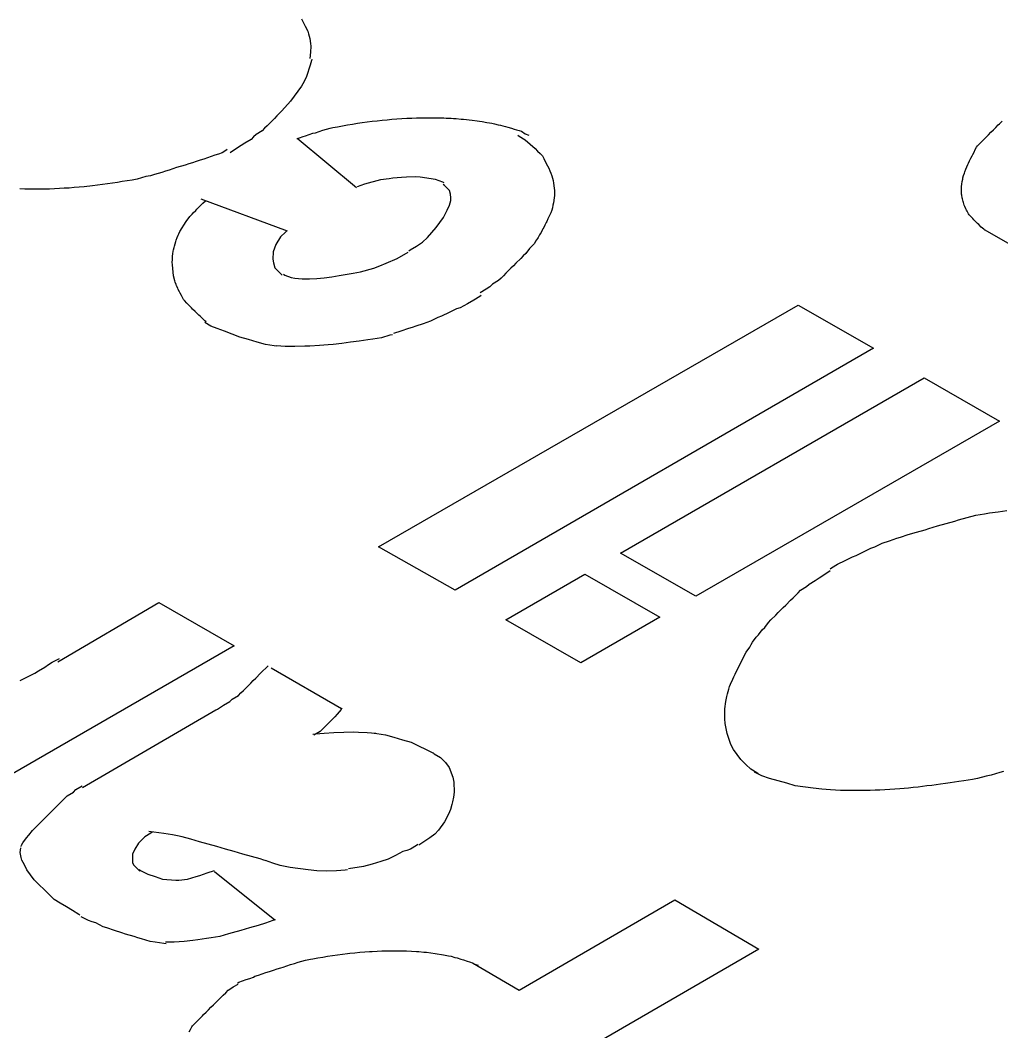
# Model space of a CAD drawing. Extents: x 0 to 258, y 0 to 184.
# Drawn here: x 78.8383 to 79.0488, y 106.2805 to 106.4973 of the extents above; entities that cross this region are included whole.
import ezdxf

# ---------------------------------------------------------------- set-up
doc = ezdxf.new("R2010")
doc.units = 0

msp = doc.modelspace()

# ---------------------------------------------------------------- linework, layer by layer
for p, q in [((78.898658, 106.497613), (78.898923, 106.497084)), ((78.898923, 106.497084), (78.899452, 106.496025)), ((78.899452, 106.496025), (78.899981, 106.494967)), ((78.899981, 106.494967), (78.900185, 106.494438)), ((78.900185, 106.494438), (78.900449, 106.493379)), ((78.900449, 106.493379), (78.900611, 106.492321)), ((78.900643, 106.491792), (78.900603, 106.490469)), ((78.900611, 106.492321), (78.900643, 106.491792)), ((78.900603, 106.490469), (78.90042, 106.489146)), ((78.900537, 106.487667), (78.899743, 106.485286)), ((78.900801, 106.488725), (78.900537, 106.487667)), ((78.900865, 106.48899), (78.900801, 106.488725)), ((78.899743, 106.485286), (78.899214, 106.484227)), ((78.898685, 106.483169), (78.897891, 106.482111)), ((78.899214, 106.484227), (78.898685, 106.483169)), ((78.897097, 106.481052), (78.896303, 106.479994)), ((78.897891, 106.482111), (78.897097, 106.481052)), ((78.896303, 106.479994), (78.894451, 106.477878)), ((78.893393, 106.476819), (78.892864, 106.47629)), ((78.894451, 106.477878), (78.893393, 106.476819)), ((78.920156, 106.476245), (78.921214, 106.476303)), ((78.921214, 106.476303), (78.922272, 106.476351)), ((78.922272, 106.476351), (78.923331, 106.476388)), ((78.923331, 106.476388), (78.924389, 106.476412)), ((78.924389, 106.476412), (78.925447, 106.476425)), ((78.925447, 106.476425), (78.926506, 106.476425)), ((78.926506, 106.476425), (78.927564, 106.476412)), ((78.927564, 106.476412), (78.928093, 106.476401)), ((78.928093, 106.476401), (78.929151, 106.476369)), ((78.929151, 106.476369), (78.929681, 106.476348)), ((78.929681, 106.476348), (78.930739, 106.476298)), ((78.930739, 106.476298), (78.931268, 106.476266)), ((78.890747, 106.474173), (78.890218, 106.473644)), ((78.891276, 106.474703), (78.890747, 106.474173)), ((78.892335, 106.475761), (78.891276, 106.474703)), ((78.892864, 106.47629), (78.892335, 106.475761)), ((78.904016, 106.473964), (78.90481, 106.474189)), ((78.90481, 106.474189), (78.905339, 106.474298)), ((78.905339, 106.474298), (78.906397, 106.474507)), ((78.906397, 106.474507), (78.907456, 106.474703)), ((78.907456, 106.474703), (78.908514, 106.47489)), ((78.908514, 106.47489), (78.909572, 106.475065)), ((78.909572, 106.475065), (78.910631, 106.475232)), ((78.910631, 106.475232), (78.911689, 106.475388)), ((78.911689, 106.475388), (78.912747, 106.475531)), ((78.912747, 106.475531), (78.913806, 106.475666)), ((78.913806, 106.475666), (78.914864, 106.475787)), ((78.914864, 106.475787), (78.915922, 106.475901)), ((78.915922, 106.475901), (78.916981, 106.476004)), ((78.916981, 106.476004), (78.918039, 106.476094)), ((78.918039, 106.476094), (78.919097, 106.476176)), ((78.919097, 106.476176), (78.920156, 106.476245)), ((78.931268, 106.476266), (78.931797, 106.476232)), ((78.931797, 106.476232), (78.932856, 106.47615)), ((78.932856, 106.47615), (78.933385, 106.476105)), ((78.933385, 106.476105), (78.935237, 106.475883)), ((78.935237, 106.475883), (78.936295, 106.475748)), ((78.936295, 106.475748), (78.936824, 106.475674)), ((78.936824, 106.475674), (78.937353, 106.475597)), ((78.937353, 106.475597), (78.938412, 106.475427)), ((78.938412, 106.475427), (78.938941, 106.475335)), ((78.938941, 106.475335), (78.93947, 106.47524)), ((78.93947, 106.47524), (78.939999, 106.475136)), ((78.939999, 106.475136), (78.940793, 106.474919)), ((78.940793, 106.474919), (78.941322, 106.474803)), ((78.941322, 106.474803), (78.941851, 106.474681)), ((78.941851, 106.474681), (78.942381, 106.474554)), ((78.942381, 106.474554), (78.94291, 106.474422)), ((78.94291, 106.474422), (78.943703, 106.474157)), ((78.943703, 106.474157), (78.944233, 106.474009)), ((79.046989, 106.473827), (79.047518, 106.474356)), ((79.047518, 106.474356), (79.048047, 106.474885)), ((79.048047, 106.474885), (79.048312, 106.475128)), ((79.048312, 106.475128), (79.048841, 106.475658)), ((78.888366, 106.472321), (78.887837, 106.471792)), ((78.888895, 106.47285), (78.888366, 106.472321)), ((78.890218, 106.473644), (78.888895, 106.47285)), ((78.897666, 106.471975), (78.898195, 106.472139)), ((78.910419, 106.461418), (78.897719, 106.472001)), ((78.898195, 106.472139), (78.898989, 106.472403)), ((78.898989, 106.472403), (78.899518, 106.472557)), ((78.899518, 106.472557), (78.900312, 106.472821)), ((78.900312, 106.472821), (78.901106, 106.473086)), ((78.901106, 106.473086), (78.901635, 106.473221)), ((78.901635, 106.473221), (78.902428, 106.47348)), ((78.902428, 106.47348), (78.903222, 106.473729)), ((78.903222, 106.473729), (78.904016, 106.473964)), ((78.944233, 106.474009), (78.944762, 106.473853)), ((78.944762, 106.473853), (78.945291, 106.473692)), ((78.945032, 106.472673), (78.945296, 106.472467)), ((78.945291, 106.473692), (78.94582, 106.473522)), ((78.945296, 106.472467), (78.946619, 106.471673)), ((78.94582, 106.473522), (78.946085, 106.473348)), ((78.946085, 106.473348), (78.946349, 106.473168)), ((78.946349, 106.473168), (78.946614, 106.47298)), ((78.946614, 106.47298), (78.947408, 106.472715)), ((79.044637, 106.471453), (79.045166, 106.471983)), ((79.045166, 106.471983), (79.045695, 106.472512)), ((79.045695, 106.472512), (79.04593, 106.472768)), ((79.04593, 106.472768), (79.04646, 106.473298)), ((79.04646, 106.473298), (79.046989, 106.473827)), ((78.884926, 106.46994), (78.883339, 106.468882)), ((78.88572, 106.470469), (78.884926, 106.46994)), ((78.886514, 106.470998), (78.88572, 106.470469)), ((78.887837, 106.471792), (78.886514, 106.470998)), ((78.946619, 106.471673), (78.948736, 106.469821)), ((78.948736, 106.469821), (78.949265, 106.469292)), ((79.04312, 106.469601), (79.043385, 106.470131)), ((79.043385, 106.470131), (79.043578, 106.470395)), ((79.043578, 106.470395), (79.044107, 106.470924)), ((79.044107, 106.470924), (79.044637, 106.471453)), ((78.878481, 106.467839), (78.877687, 106.467575)), ((78.879275, 106.468104), (78.878481, 106.467839)), ((78.880069, 106.468368), (78.879275, 106.468104)), ((78.880862, 106.468633), (78.880069, 106.468368)), ((78.881656, 106.468898), (78.880862, 106.468633)), ((78.88245, 106.469427), (78.881656, 106.468898)), ((78.882714, 106.46963), (78.88245, 106.469427)), ((78.949265, 106.469292), (78.949794, 106.468763)), ((78.949794, 106.468763), (78.950323, 106.468233)), ((78.950323, 106.468233), (78.950588, 106.467704)), ((78.950588, 106.467704), (78.950852, 106.467175)), ((79.041901, 106.46722), (79.042165, 106.467749)), ((79.042165, 106.467749), (79.04243, 106.468278)), ((79.04243, 106.468278), (79.042591, 106.468543)), ((79.042591, 106.468543), (79.042856, 106.469072)), ((79.042856, 106.469072), (79.04312, 106.469601)), ((78.871073, 106.465458), (78.870279, 106.465196)), ((78.871867, 106.465723), (78.871073, 106.465458)), ((78.873719, 106.466252), (78.871867, 106.465723)), ((78.874512, 106.466516), (78.873719, 106.466252)), ((78.875306, 106.466781), (78.874512, 106.466516)), ((78.8761, 106.467045), (78.875306, 106.466781)), ((78.876894, 106.46731), (78.8761, 106.467045)), ((78.877687, 106.467575), (78.876894, 106.46731)), ((78.950852, 106.467175), (78.951382, 106.466117)), ((78.951382, 106.466117), (78.951646, 106.465588)), ((78.951646, 106.465588), (78.95189, 106.465058)), ((79.041057, 106.465368), (79.041274, 106.465897)), ((79.041274, 106.465897), (79.041509, 106.466426)), ((79.041509, 106.466426), (79.041636, 106.466691)), ((79.041636, 106.466691), (79.041901, 106.46722)), ((78.865252, 106.463794), (78.8634, 106.463265)), ((78.86631, 106.464005), (78.865252, 106.463794)), ((78.867104, 106.464228), (78.86631, 106.464005)), ((78.867898, 106.464458), (78.867104, 106.464228)), ((78.868692, 106.464696), (78.867898, 106.464458)), ((78.869485, 106.464942), (78.868692, 106.464696)), ((78.870279, 106.465196), (78.869485, 106.464942)), ((78.917467, 106.46336), (78.915615, 106.463095)), ((78.918261, 106.463474), (78.917467, 106.46336)), ((78.920113, 106.463646), (78.918261, 106.463474)), ((78.921172, 106.463696), (78.920113, 106.463646)), ((78.923024, 106.463722), (78.921172, 106.463696)), ((78.924082, 106.463696), (78.923024, 106.463722)), ((78.927363, 106.463167), (78.924082, 106.463696)), ((78.95189, 106.465058), (78.952107, 106.464529)), ((78.952107, 106.464529), (78.952294, 106.464)), ((78.952294, 106.464), (78.952456, 106.463471)), ((78.952456, 106.463471), (78.952591, 106.462942)), ((79.040414, 106.463251), (79.040475, 106.463516)), ((79.040475, 106.463516), (79.040612, 106.464045)), ((79.040612, 106.464045), (79.040774, 106.464574)), ((79.040774, 106.464574), (79.040864, 106.464839)), ((79.040864, 106.464839), (79.041057, 106.465368)), ((78.839323, 106.461119), (78.838264, 106.461151)), ((78.840381, 106.461098), (78.839323, 106.461119)), ((78.844614, 106.461143), (78.843556, 106.461114)), ((78.845673, 106.461182), (78.844614, 106.461143)), ((78.846731, 106.461233), (78.845673, 106.461182)), ((78.847789, 106.461293), (78.846731, 106.461233)), ((78.848848, 106.461362), (78.847789, 106.461293)), ((78.849906, 106.461442), (78.848848, 106.461362)), ((78.850964, 106.461532), (78.849906, 106.461442)), ((78.852023, 106.461629), (78.850964, 106.461532)), ((78.853875, 106.461852), (78.852023, 106.461629)), ((78.854933, 106.461976), (78.853875, 106.461852)), ((78.855992, 106.462108), (78.854933, 106.461976)), ((78.85705, 106.462249), (78.855992, 106.462108)), ((78.858108, 106.462399), (78.85705, 106.462249)), ((78.859167, 106.462555), (78.858108, 106.462399)), ((78.860225, 106.462722), (78.859167, 106.462555)), ((78.861283, 106.462894), (78.860225, 106.462722)), ((78.862342, 106.463077), (78.861283, 106.462894)), ((78.8634, 106.463265), (78.862342, 106.463077)), ((78.912176, 106.462151), (78.910588, 106.461622)), ((78.912969, 106.462389), (78.912176, 106.462151)), ((78.914822, 106.462918), (78.912969, 106.462389)), ((78.915615, 106.463095), (78.914822, 106.462918)), ((78.92895, 106.462638), (78.927363, 106.463167)), ((78.929215, 106.462444), (78.92895, 106.462638)), ((78.929294, 106.461889), (78.92903, 106.462124)), ((78.930353, 106.46083), (78.929294, 106.461889)), ((78.952591, 106.462942), (78.952697, 106.462413)), ((78.952697, 106.462413), (78.952837, 106.461354)), ((78.952837, 106.461354), (78.952869, 106.460825)), ((79.040155, 106.461135), (79.040181, 106.461664)), ((79.040157, 106.460606), (79.040155, 106.461135)), ((79.040181, 106.461664), (79.040231, 106.462193)), ((79.040231, 106.462193), (79.040311, 106.462722)), ((79.040311, 106.462722), (79.040414, 106.463251)), ((78.841439, 106.461092), (78.840381, 106.461098)), ((78.842498, 106.461098), (78.841439, 106.461092)), ((78.843556, 106.461114), (78.842498, 106.461098)), ((78.877081, 106.459037), (78.895602, 106.452157)), ((78.93057, 106.460037), (78.930353, 106.46083)), ((78.930662, 106.459243), (78.93057, 106.460037)), ((78.930636, 106.458714), (78.930662, 106.459243)), ((78.952821, 106.459238), (78.952673, 106.458179)), ((78.952861, 106.459767), (78.952821, 106.459238)), ((78.952877, 106.460296), (78.952861, 106.459767)), ((78.952869, 106.460825), (78.952877, 106.460296)), ((79.040189, 106.460076), (79.040157, 106.460606)), ((79.040218, 106.459812), (79.040189, 106.460076)), ((79.040297, 106.459283), (79.040218, 106.459812)), ((79.040348, 106.459018), (79.040297, 106.459283)), ((79.040477, 106.458489), (79.040348, 106.459018)), ((78.87597, 106.456542), (78.8762, 106.456798)), ((78.8762, 106.456798), (78.87673, 106.457327)), ((78.87673, 106.457327), (78.876981, 106.457579)), ((78.876981, 106.457579), (78.87751, 106.458108)), ((78.87751, 106.458108), (78.878039, 106.458637)), ((78.929887, 106.456597), (78.930416, 106.457655)), ((78.930416, 106.457655), (78.930636, 106.458714)), ((78.952435, 106.457121), (78.952287, 106.456592)), ((78.952564, 106.45765), (78.952435, 106.457121)), ((78.952673, 106.458179), (78.952564, 106.45765)), ((79.040557, 106.458224), (79.040477, 106.458489)), ((79.040739, 106.457695), (79.040557, 106.458224)), ((79.040845, 106.457431), (79.040739, 106.457695)), ((79.041089, 106.456901), (79.040845, 106.457431)), ((79.041226, 106.456637), (79.041089, 106.456901)), ((78.873906, 106.454163), (78.8747, 106.455221)), ((78.8747, 106.455221), (78.875229, 106.45575)), ((78.875229, 106.45575), (78.875441, 106.456012)), ((78.875441, 106.456012), (78.87597, 106.456542)), ((78.928307, 106.453951), (78.929101, 106.45501)), ((78.929101, 106.45501), (78.92963, 106.456068)), ((78.92963, 106.456068), (78.929887, 106.456597)), ((78.951474, 106.45474), (78.951236, 106.454211)), ((78.951585, 106.455004), (78.951474, 106.45474)), ((78.952115, 106.456063), (78.951585, 106.455004)), ((78.952287, 106.456592), (78.952115, 106.456063)), ((79.041374, 106.456372), (79.041226, 106.456637)), ((79.041639, 106.455843), (79.041374, 106.456372)), ((79.041821, 106.455578), (79.041639, 106.455843)), ((79.042351, 106.455049), (79.041821, 106.455578)), ((79.042568, 106.45479), (79.042351, 106.455049)), ((79.042798, 106.454533), (79.042568, 106.45479)), ((78.872584, 106.452046), (78.873906, 106.454163)), ((78.925662, 106.450776), (78.927514, 106.452893)), ((78.927514, 106.452893), (78.928307, 106.453951)), ((78.950426, 106.452623), (78.950273, 106.452358)), ((78.950577, 106.452888), (78.950426, 106.452623)), ((78.950842, 106.453417), (78.950577, 106.452888)), ((78.950977, 106.453681), (78.950842, 106.453417)), ((78.951109, 106.453946), (78.950977, 106.453681)), ((78.951236, 106.454211), (78.951109, 106.453946)), ((79.043327, 106.454004), (79.042798, 106.454533)), ((79.043591, 106.453761), (79.043327, 106.454004)), ((79.043856, 106.453523), (79.043591, 106.453761)), ((79.044385, 106.452993), (79.043856, 106.453523)), ((79.04465, 106.452771), (79.044385, 106.452993)), ((79.044914, 106.452557), (79.04465, 106.452771)), ((79.045179, 106.452351), (79.044914, 106.452557)), ((78.871795, 106.450194), (78.871994, 106.450723)), ((78.871994, 106.450723), (78.872213, 106.451253)), ((78.872213, 106.451253), (78.872332, 106.451517)), ((78.872332, 106.451517), (78.872584, 106.452046)), ((78.894181, 106.450869), (78.893123, 106.449281)), ((78.89524, 106.451927), (78.894181, 106.450869)), ((78.895504, 106.452165), (78.89524, 106.451927)), ((78.924603, 106.449718), (78.925662, 106.450776)), ((78.949223, 106.450506), (78.949035, 106.450242)), ((78.949405, 106.450771), (78.949223, 106.450506)), ((78.94967, 106.4513), (78.949405, 106.450771)), ((78.949842, 106.451565), (78.94967, 106.4513)), ((78.950008, 106.451829), (78.949842, 106.451565)), ((78.950273, 106.452358), (78.950008, 106.451829)), ((79.075254, 106.434959), (79.045092, 106.452422)), ((78.871208, 106.448078), (78.871321, 106.448607)), ((78.871321, 106.448607), (78.871388, 106.448871)), ((78.871388, 106.448871), (78.871536, 106.4494)), ((78.871536, 106.4494), (78.871702, 106.44993)), ((78.871702, 106.44993), (78.871795, 106.450194)), ((78.893123, 106.449281), (78.892594, 106.447694)), ((78.921693, 106.447924), (78.921957, 106.44813)), ((78.921957, 106.44813), (78.92328, 106.448924)), ((78.92328, 106.448924), (78.924603, 106.449718)), ((78.947521, 106.44839), (78.946728, 106.447331)), ((78.948051, 106.448919), (78.947521, 106.44839)), ((78.94858, 106.449448), (78.948051, 106.448919)), ((78.948844, 106.449977), (78.94858, 106.449448)), ((78.949035, 106.450242), (78.948844, 106.449977)), ((78.870948, 106.445432), (78.870956, 106.445961)), ((78.870956, 106.445961), (78.870988, 106.44649)), ((78.870988, 106.44649), (78.871012, 106.446755)), ((78.871012, 106.446755), (78.871073, 106.447284)), ((78.871073, 106.447284), (78.871157, 106.447813)), ((78.871157, 106.447813), (78.871208, 106.448078)), ((78.892594, 106.447694), (78.892512, 106.446106)), ((78.892512, 106.446106), (78.89265, 106.445313)), ((78.916774, 106.445228), (78.919155, 106.446286)), ((78.919155, 106.446286), (78.921537, 106.447609)), ((78.945669, 106.446273), (78.944611, 106.445215)), ((78.946198, 106.446802), (78.945669, 106.446273)), ((78.946728, 106.447331), (78.946198, 106.446802)), ((78.870962, 106.444903), (78.870948, 106.445432)), ((78.871226, 106.442521), (78.870962, 106.444903)), ((78.89265, 106.445313), (78.892914, 106.444254)), ((78.892914, 106.444254), (78.894237, 106.442931)), ((78.911297, 106.443376), (78.914128, 106.44417)), ((78.914128, 106.44417), (78.915451, 106.444699)), ((78.915451, 106.444699), (78.916774, 106.445228)), ((78.943553, 106.444156), (78.942494, 106.443098)), ((78.944082, 106.444686), (78.943553, 106.444156)), ((78.944611, 106.445215), (78.944082, 106.444686)), ((78.871491, 106.441463), (78.871226, 106.442521)), ((78.894237, 106.442931), (78.894502, 106.442704)), ((78.894814, 106.442886), (78.895078, 106.442693)), ((78.895078, 106.442693), (78.896401, 106.442164)), ((78.896401, 106.442164), (78.897195, 106.442029)), ((78.897195, 106.442029), (78.898783, 106.441886)), ((78.898783, 106.441886), (78.90037, 106.441873)), ((78.90037, 106.441873), (78.901958, 106.441955)), ((78.901958, 106.441955), (78.903545, 106.442106)), ((78.903545, 106.442106), (78.905133, 106.44232)), ((78.905133, 106.44232), (78.90672, 106.442582)), ((78.90672, 106.442582), (78.90971, 106.443111)), ((78.90971, 106.443111), (78.911297, 106.443376)), ((78.941436, 106.44204), (78.940907, 106.441511)), ((78.941965, 106.442569), (78.941436, 106.44204)), ((78.942494, 106.443098), (78.941965, 106.442569)), ((78.871578, 106.441198), (78.871491, 106.441463)), ((78.871771, 106.440669), (78.871578, 106.441198)), ((78.871877, 106.440405), (78.871771, 106.440669)), ((78.87211, 106.439875), (78.871877, 106.440405)), ((78.872237, 106.439611), (78.87211, 106.439875)), ((78.872502, 106.439082), (78.872237, 106.439611)), ((78.938261, 106.439658), (78.936938, 106.438865)), ((78.939055, 106.440188), (78.938261, 106.439658)), ((78.939584, 106.440717), (78.939055, 106.440188)), ((78.940907, 106.441511), (78.939584, 106.440717)), ((78.87265, 106.438817), (78.872502, 106.439082)), ((78.872914, 106.438288), (78.87265, 106.438817)), ((78.873084, 106.438023), (78.872914, 106.438288)), ((78.873348, 106.437494), (78.873084, 106.438023)), ((78.873541, 106.43723), (78.873348, 106.437494)), ((78.935578, 106.437298), (78.934255, 106.436505)), ((78.936901, 106.438092), (78.935578, 106.437298)), ((78.937166, 106.438296), (78.936901, 106.438092)), ((78.87407, 106.4367), (78.873541, 106.43723)), ((78.874287, 106.436439), (78.87407, 106.4367)), ((78.874817, 106.435909), (78.874287, 106.436439)), ((78.87506, 106.435655), (78.874817, 106.435909)), ((78.875309, 106.435407), (78.87506, 106.435655)), ((78.875838, 106.434877), (78.875309, 106.435407)), ((78.915181, 106.384424), (79.00514, 106.436282)), ((78.931874, 106.435446), (78.930286, 106.434653)), ((78.932668, 106.435711), (78.931874, 106.435446)), ((78.934255, 106.436505), (78.932668, 106.435711)), ((79.00514, 106.436282), (79.021279, 106.427022)), ((78.876102, 106.434637), (78.875838, 106.434877)), ((78.876632, 106.434108), (78.876102, 106.434637)), ((78.876896, 106.43388), (78.876632, 106.434108)), ((78.877161, 106.433655), (78.876896, 106.43388)), ((78.87769, 106.433126), (78.877161, 106.433655)), ((78.877955, 106.432914), (78.87769, 106.433126)), ((78.927905, 106.433594), (78.926318, 106.4328)), ((78.928699, 106.433859), (78.927905, 106.433594)), ((78.930286, 106.434653), (78.928699, 106.433859)), ((78.879217, 106.431763), (78.877894, 106.432557)), ((78.878219, 106.432708), (78.877955, 106.432914)), ((78.88054, 106.431234), (78.879217, 106.431763)), ((78.881333, 106.43097), (78.88054, 106.431234)), ((78.882127, 106.430705), (78.881333, 106.43097)), ((78.921555, 106.431213), (78.919968, 106.430684)), ((78.922349, 106.431478), (78.921555, 106.431213)), ((78.923143, 106.431742), (78.922349, 106.431478)), ((78.92473, 106.432271), (78.923143, 106.431742)), ((78.925524, 106.432536), (78.92473, 106.432271)), ((78.926318, 106.4328), (78.925524, 106.432536)), ((78.885408, 106.429382), (78.882127, 106.430705)), ((78.88726, 106.428853), (78.885408, 106.429382)), ((78.889112, 106.428324), (78.88726, 106.428853)), ((78.912858, 106.428821), (78.911006, 106.428557)), ((78.913917, 106.428993), (78.912858, 106.428821)), ((78.915769, 106.429258), (78.913917, 106.428993)), ((78.917621, 106.429787), (78.915769, 106.429258)), ((78.91815, 106.429911), (78.917621, 106.429787)), ((78.919968, 106.430684), (78.91838, 106.430155)), ((78.890964, 106.427795), (78.889112, 106.428324)), ((78.892816, 106.42753), (78.890964, 106.427795)), ((78.893345, 106.427467), (78.892816, 106.42753)), ((78.895131, 106.427406), (78.893279, 106.427551)), ((78.89619, 106.427382), (78.895131, 106.427406)), ((78.897248, 106.427382), (78.89619, 106.427382)), ((78.899365, 106.427429), (78.897248, 106.427382)), ((78.900423, 106.427474), (78.899365, 106.427429)), ((78.90254, 106.427594), (78.900423, 106.427474)), ((78.904392, 106.427752), (78.90254, 106.427594)), ((78.90545, 106.427845), (78.904392, 106.427752)), ((78.907302, 106.428051), (78.90545, 106.427845)), ((78.909154, 106.428292), (78.907302, 106.428051)), ((78.911006, 106.428557), (78.909154, 106.428292)), ((79.021279, 106.427022), (78.931586, 106.375164)), ((78.96704, 106.383101), (79.032127, 106.420672)), ((79.032127, 106.420672), (79.048267, 106.411412)), ((79.048267, 106.411412), (78.983179, 106.373841)), ((79.046147, 106.391703), (79.047999, 106.391967)), ((79.047999, 106.391967), (79.049851, 106.392232)), ((79.036887, 106.389446), (79.038739, 106.389975)), ((79.038739, 106.389975), (79.039533, 106.3902)), ((79.039533, 106.3902), (79.041385, 106.390729)), ((79.041385, 106.390729), (79.043237, 106.391258)), ((79.043237, 106.391258), (79.045089, 106.391523)), ((79.045089, 106.391523), (79.046147, 106.391703)), ((79.028685, 106.387065), (79.030537, 106.387594)), ((79.030537, 106.387594), (79.032389, 106.388123)), ((79.032389, 106.388123), (79.033183, 106.388388)), ((79.033183, 106.388388), (79.035035, 106.388917)), ((79.035035, 106.388917), (79.036887, 106.389446)), ((79.023129, 106.385213), (79.024716, 106.385742)), ((79.024716, 106.385742), (79.026304, 106.386271)), ((79.026304, 106.386271), (79.027097, 106.386536)), ((79.027097, 106.386536), (79.028685, 106.387065)), ((78.931586, 106.375164), (78.915181, 106.384424)), ((78.983179, 106.373841), (78.96704, 106.383101)), ((79.017572, 106.382567), (79.01916, 106.383361)), ((79.01916, 106.383361), (79.020747, 106.384154)), ((79.020747, 106.384154), (79.021541, 106.384419)), ((79.021541, 106.384419), (79.023129, 106.385213)), ((79.013604, 106.380715), (79.015191, 106.381508)), ((79.015191, 106.381508), (79.016779, 106.382302)), ((79.016779, 106.382302), (79.017572, 106.382567)), ((79.010397, 106.378299), (79.011984, 106.379357)), ((79.012016, 106.379717), (79.012281, 106.379921)), ((79.012281, 106.379921), (79.013604, 106.380715)), ((78.942433, 106.368814), (78.959367, 106.378603)), ((78.959367, 106.378603), (78.975506, 106.369343)), ((79.007486, 106.376447), (79.008809, 106.377241)), ((79.008809, 106.377241), (79.009603, 106.37777)), ((79.009603, 106.37777), (79.010397, 106.378299)), ((79.004047, 106.373537), (79.005105, 106.374595)), ((79.005105, 106.374595), (79.005634, 106.375124)), ((79.005634, 106.375124), (79.006957, 106.375918)), ((79.006957, 106.375918), (79.007486, 106.376447)), ((78.84639, 106.359818), (78.868086, 106.372518)), ((78.868086, 106.372518), (78.884225, 106.363257)), ((79.002459, 106.371949), (79.003518, 106.373007)), ((79.003518, 106.373007), (79.004047, 106.373537)), ((79.000343, 106.369832), (79.000872, 106.370362)), ((79.000872, 106.370362), (79.00193, 106.37142)), ((79.00193, 106.37142), (79.002459, 106.371949)), ((78.958573, 106.359553), (78.942433, 106.368814)), ((78.975506, 106.369343), (78.958573, 106.359553)), ((78.997961, 106.367187), (78.998755, 106.368245)), ((78.998755, 106.368245), (78.999284, 106.368774)), ((78.999284, 106.368774), (79.000343, 106.369832)), ((78.996639, 106.365599), (78.997432, 106.366657)), ((78.997432, 106.366657), (78.997961, 106.367187)), ((78.995051, 106.363482), (78.995316, 106.364012)), ((78.995316, 106.364012), (78.996109, 106.36507)), ((78.996109, 106.36507), (78.996639, 106.365599)), ((78.884225, 106.363257), (78.819138, 106.325687)), ((78.993728, 106.361366), (78.993993, 106.361895)), ((78.993993, 106.361895), (78.994786, 106.362953)), ((78.994786, 106.362953), (78.995051, 106.363482)), ((78.84362, 106.358678), (78.844413, 106.359207)), ((78.844413, 106.359207), (78.845207, 106.359736)), ((78.845207, 106.359736), (78.846795, 106.36053)), ((78.992405, 106.35872), (78.992934, 106.359778)), ((78.992934, 106.359778), (78.993199, 106.360307)), ((78.993199, 106.360307), (78.993728, 106.361366)), ((78.839915, 106.356561), (78.841503, 106.357355)), ((78.841503, 106.357355), (78.842297, 106.357884)), ((78.842297, 106.357884), (78.84362, 106.358678)), ((78.888829, 106.356291), (78.889887, 106.357349)), ((78.889887, 106.357349), (78.891475, 106.358937)), ((78.892163, 106.358495), (78.907244, 106.349764)), ((78.991376, 106.356603), (78.991611, 106.357132)), ((78.991611, 106.357132), (78.992141, 106.358191)), ((78.992141, 106.358191), (78.992405, 106.35872)), ((78.838328, 106.355767), (78.839915, 106.356561)), ((78.886712, 106.354174), (78.887771, 106.355233)), ((78.887771, 106.355233), (78.8883, 106.355762)), ((78.8883, 106.355762), (78.888829, 106.356291)), ((78.990439, 106.354487), (78.990625, 106.355016)), ((78.990625, 106.355016), (78.991154, 106.356074)), ((78.991154, 106.356074), (78.991376, 106.356603)), ((78.885125, 106.352587), (78.885654, 106.353116)), ((78.885654, 106.353116), (78.886183, 106.353645)), ((78.886183, 106.353645), (78.886712, 106.354174)), ((78.989871, 106.35237), (78.990003, 106.352899)), ((78.990003, 106.352899), (78.990267, 106.353957)), ((78.990267, 106.353957), (78.990439, 106.354487)), ((78.88195, 106.35047), (78.883273, 106.351264)), ((78.883273, 106.351264), (78.883802, 106.351793)), ((78.883802, 106.351793), (78.885125, 106.352587)), ((78.989497, 106.350253), (78.989569, 106.350782)), ((78.989569, 106.350782), (78.989654, 106.351312)), ((78.989654, 106.351312), (78.989871, 106.35237)), ((78.851681, 106.33283), (78.880256, 106.349499)), ((78.880362, 106.34947), (78.880627, 106.349676)), ((78.880627, 106.349676), (78.88195, 106.35047)), ((78.906328, 106.348549), (78.905799, 106.34802)), ((78.907122, 106.349608), (78.906328, 106.348549)), ((78.907331, 106.34987), (78.907122, 106.349608)), ((78.989384, 106.348137), (78.989386, 106.348666)), ((78.989386, 106.348666), (78.989445, 106.349724)), ((78.989445, 106.349724), (78.989497, 106.350253)), ((78.904212, 106.346433), (78.903153, 106.345374)), ((78.904741, 106.346962), (78.904212, 106.346433)), ((78.905799, 106.34802), (78.904741, 106.346962)), ((78.9894, 106.347607), (78.989384, 106.348137)), ((78.989492, 106.346549), (78.9894, 106.347607)), ((78.989664, 106.345491), (78.989492, 106.346549)), ((78.901106, 106.344282), (78.901635, 106.344332)), ((78.902624, 106.344845), (78.901301, 106.344051)), ((78.901635, 106.344332), (78.903487, 106.344517)), ((78.903153, 106.345374), (78.902624, 106.344845)), ((78.903487, 106.344517), (78.905603, 106.344655)), ((78.905603, 106.344655), (78.90772, 106.344739)), ((78.90772, 106.344739), (78.909837, 106.344761)), ((78.909837, 106.344761), (78.910895, 106.344745)), ((78.910895, 106.344745), (78.912747, 106.344657)), ((78.912747, 106.344657), (78.914599, 106.34448)), ((78.914245, 106.34448), (78.914774, 106.344414)), ((78.914774, 106.344414), (78.916626, 106.344149)), ((78.916626, 106.344149), (78.918478, 106.34362)), ((78.989929, 106.344432), (78.989664, 106.345491)), ((78.990722, 106.342051), (78.989929, 106.344432)), ((78.918478, 106.34362), (78.92033, 106.343091)), ((78.92033, 106.343091), (78.922182, 106.342562)), ((78.922182, 106.342562), (78.92377, 106.341768)), ((78.991252, 106.340993), (78.990722, 106.342051)), ((78.92377, 106.341768), (78.925357, 106.340974)), ((78.925357, 106.340974), (78.926945, 106.340181)), ((78.926863, 106.340289), (78.927127, 106.34008)), ((78.927127, 106.34008), (78.92845, 106.339286)), ((78.992045, 106.339935), (78.991252, 106.340993)), ((78.992839, 106.338876), (78.992045, 106.339935)), ((78.92845, 106.339286), (78.929509, 106.338228)), ((78.929509, 106.338228), (78.930302, 106.33717)), ((78.993897, 106.337818), (78.992839, 106.338876)), ((78.994956, 106.33676), (78.993897, 106.337818)), ((78.930302, 106.33717), (78.931096, 106.335053)), ((78.996279, 106.335966), (78.994956, 106.33676)), ((78.997379, 106.335339), (78.995792, 106.336132)), ((78.996543, 106.335759), (78.996279, 106.335966)), ((79.046486, 106.335516), (79.045428, 106.335307)), ((79.048338, 106.336045), (79.046486, 106.335516)), ((79.049132, 106.336275), (79.048338, 106.336045)), ((78.850269, 106.332402), (78.851592, 106.333196)), ((78.931096, 106.335053), (78.931294, 106.333995)), ((78.931294, 106.333995), (78.931353, 106.331878)), ((78.998967, 106.33481), (78.997379, 106.335339)), ((79.000819, 106.33428), (78.998967, 106.33481)), ((79.002671, 106.333751), (79.000819, 106.33428)), ((79.004523, 106.333222), (79.002671, 106.333751)), ((79.008386, 106.332693), (79.004523, 106.333222)), ((79.033786, 106.333309), (79.032728, 106.33318)), ((79.035638, 106.333574), (79.033786, 106.333309)), ((79.036696, 106.333722), (79.035638, 106.333574)), ((79.037755, 106.333878), (79.036696, 106.333722)), ((79.039607, 106.334143), (79.037755, 106.333878)), ((79.040665, 106.334317), (79.039607, 106.334143)), ((79.042517, 106.334582), (79.040665, 106.334317)), ((79.043576, 106.334778), (79.042517, 106.334582)), ((79.045428, 106.335307), (79.043576, 106.334778)), ((78.847887, 106.33055), (78.848417, 106.331079)), ((78.848417, 106.331079), (78.849739, 106.331873)), ((78.849739, 106.331873), (78.850269, 106.332402)), ((78.931353, 106.331878), (78.931228, 106.33082)), ((79.010238, 106.332486), (79.008386, 106.332693)), ((79.01209, 106.332338), (79.010238, 106.332486)), ((79.014207, 106.332243), (79.01209, 106.332338)), ((79.016324, 106.332193), (79.014207, 106.332243)), ((79.017382, 106.332185), (79.016324, 106.332193)), ((79.01844, 106.33219), (79.017382, 106.332185)), ((79.020557, 106.332227), (79.01844, 106.33219)), ((79.021615, 106.332259), (79.020557, 106.332227)), ((79.022674, 106.332301), (79.021615, 106.332259)), ((79.02479, 106.332412), (79.022674, 106.332301)), ((79.025849, 106.332481), (79.02479, 106.332412)), ((79.026907, 106.332558), (79.025849, 106.332481)), ((79.028759, 106.332735), (79.026907, 106.332558)), ((79.029817, 106.332836), (79.028759, 106.332735)), ((79.030876, 106.332942), (79.029817, 106.332836)), ((79.032728, 106.33318), (79.030876, 106.332942)), ((78.845771, 106.328433), (78.846829, 106.329491)), ((78.846829, 106.329491), (78.847887, 106.33055)), ((78.930869, 106.329232), (78.930604, 106.328174)), ((78.931011, 106.329761), (78.930869, 106.329232)), ((78.931228, 106.33082), (78.931011, 106.329761)), ((78.843654, 106.326316), (78.844712, 106.327375)), ((78.844712, 106.327375), (78.845771, 106.328433)), ((78.930398, 106.327645), (78.929868, 106.326586)), ((78.930604, 106.328174), (78.930398, 106.327645)), ((78.841537, 106.3242), (78.842596, 106.325258)), ((78.842596, 106.325258), (78.843654, 106.326316)), ((78.929339, 106.325528), (78.928016, 106.323676)), ((78.929868, 106.326586), (78.929339, 106.325528)), ((78.839685, 106.322083), (78.840214, 106.322612)), ((78.840214, 106.322612), (78.841008, 106.323671)), ((78.841008, 106.323671), (78.841537, 106.3242)), ((78.866355, 106.323067), (78.865032, 106.322274)), ((78.868062, 106.323152), (78.865945, 106.323417)), ((78.86662, 106.323276), (78.866355, 106.323067)), ((78.86912, 106.322975), (78.868062, 106.323152)), ((78.870972, 106.32271), (78.86912, 106.322975)), ((78.872031, 106.322506), (78.870972, 106.32271)), ((78.873089, 106.322297), (78.872031, 106.322506)), ((78.927223, 106.322882), (78.926164, 106.322088)), ((78.928016, 106.323676), (78.927223, 106.322882)), ((78.838532, 106.320231), (78.838627, 106.320496)), ((78.838627, 106.320496), (78.838892, 106.321025)), ((78.838892, 106.321025), (78.839685, 106.322083)), ((78.863709, 106.320951), (78.862916, 106.319628)), ((78.865032, 106.322274), (78.863709, 106.320951)), ((78.874941, 106.321768), (78.873089, 106.322297)), ((78.876793, 106.321239), (78.874941, 106.321768)), ((78.878645, 106.32071), (78.876793, 106.321239)), ((78.880497, 106.320181), (78.878645, 106.32071)), ((78.882349, 106.319652), (78.880497, 106.320181)), ((78.923315, 106.320427), (78.921992, 106.319633)), ((78.923579, 106.320631), (78.923315, 106.320427)), ((78.926164, 106.322088), (78.923783, 106.320501)), ((78.83836, 106.318898), (78.838468, 106.319956)), ((78.838534, 106.317839), (78.83836, 106.318898)), ((78.862916, 106.319628), (78.862386, 106.318569)), ((78.862386, 106.318569), (78.862424, 106.316717)), ((78.884201, 106.319122), (78.882349, 106.319652)), ((78.886053, 106.318593), (78.884201, 106.319122)), ((78.887906, 106.318064), (78.886053, 106.318593)), ((78.889758, 106.317535), (78.887906, 106.318064)), ((78.918817, 106.31831), (78.917229, 106.317516)), ((78.920404, 106.319104), (78.918817, 106.31831)), ((78.921198, 106.319368), (78.920404, 106.319104)), ((78.921992, 106.319633), (78.921198, 106.319368)), ((78.838714, 106.31731), (78.838534, 106.317839)), ((78.839243, 106.316252), (78.838714, 106.31731)), ((78.839773, 106.315193), (78.839243, 106.316252)), ((78.862424, 106.316717), (78.862688, 106.316188)), ((78.862688, 106.316188), (78.863746, 106.31513)), ((78.890551, 106.31727), (78.889758, 106.317535)), ((78.891081, 106.317138), (78.890551, 106.31727)), ((78.892507, 106.316656), (78.890919, 106.317186)), ((78.894094, 106.316127), (78.892507, 106.316656)), ((78.895152, 106.315908), (78.894094, 106.316127)), ((78.896211, 106.315707), (78.895152, 106.315908)), ((78.911938, 106.315929), (78.90871, 106.3154)), ((78.91379, 106.316458), (78.911938, 106.315929)), ((78.915642, 106.316987), (78.91379, 106.316458)), ((78.917229, 106.317516), (78.915642, 106.316987)), ((78.840566, 106.314135), (78.839773, 106.315193)), ((78.84136, 106.313077), (78.840566, 106.314135)), ((78.863746, 106.31513), (78.864011, 106.31495)), ((78.863855, 106.315291), (78.86412, 106.31509)), ((78.86412, 106.31509), (78.865707, 106.314296)), ((78.865707, 106.314296), (78.867295, 106.313767)), ((78.867295, 106.313767), (78.868882, 106.313238)), ((78.874187, 106.313235), (78.876039, 106.313765)), ((78.876039, 106.313765), (78.876833, 106.314011)), ((78.876833, 106.314011), (78.87842, 106.31454)), ((78.87842, 106.31454), (78.880008, 106.315069)), ((78.879992, 106.314839), (78.892956, 106.30452)), ((78.900074, 106.315177), (78.896211, 106.315707)), ((78.901926, 106.314998), (78.900074, 106.315177)), ((78.904042, 106.314929), (78.901926, 106.314998)), ((78.906159, 106.314982), (78.904042, 106.314929)), ((78.908011, 106.315172), (78.906159, 106.314982)), ((78.90854, 106.315241), (78.908011, 106.315172)), ((78.842418, 106.312018), (78.84136, 106.313077)), ((78.843477, 106.31096), (78.842418, 106.312018)), ((78.868882, 106.313238), (78.871713, 106.312973)), ((78.871806, 106.312997), (78.872335, 106.313008)), ((78.872335, 106.313008), (78.874187, 106.313235)), ((78.844535, 106.309902), (78.843477, 106.31096)), ((78.845593, 106.308843), (78.844535, 106.309902)), ((78.846916, 106.30805), (78.845593, 106.308843)), ((78.848239, 106.307256), (78.846916, 106.30805)), ((78.849562, 106.306462), (78.848239, 106.307256)), ((78.945344, 106.289439), (78.978681, 106.308753)), ((78.978681, 106.308753), (78.996673, 106.29817)), ((78.850885, 106.305668), (78.849562, 106.306462)), ((78.85115, 106.305462), (78.850885, 106.305668)), ((78.852978, 106.304348), (78.85139, 106.305142)), ((78.853772, 106.304084), (78.852978, 106.304348)), ((78.854565, 106.303819), (78.853772, 106.304084)), ((78.856153, 106.303025), (78.854565, 106.303819)), ((78.856947, 106.302761), (78.856153, 106.303025)), ((78.889363, 106.303282), (78.887511, 106.302753)), ((78.890951, 106.303811), (78.889363, 106.303282)), ((78.892538, 106.30434), (78.890951, 106.303811)), ((78.893068, 106.304515), (78.892538, 106.30434)), ((78.858534, 106.302231), (78.856947, 106.302761)), ((78.860122, 106.301702), (78.858534, 106.302231)), ((78.860915, 106.301438), (78.860122, 106.301702)), ((78.862767, 106.300909), (78.860915, 106.301438)), ((78.863561, 106.300649), (78.862767, 106.300909)), ((78.879309, 106.300665), (78.878251, 106.300483)), ((78.881161, 106.30093), (78.879309, 106.300665)), ((78.883013, 106.301459), (78.881161, 106.30093)), ((78.883807, 106.301694), (78.883013, 106.301459)), ((78.885659, 106.302223), (78.883807, 106.301694)), ((78.887511, 106.302753), (78.885659, 106.302223)), ((78.864355, 106.300401), (78.863561, 106.300649)), ((78.866207, 106.299871), (78.864355, 106.300401)), ((78.867265, 106.299676), (78.866207, 106.299871)), ((78.869117, 106.299411), (78.867265, 106.299676)), ((78.869647, 106.299374), (78.869117, 106.299411)), ((78.871372, 106.299723), (78.86952, 106.299721)), ((78.87243, 106.299776), (78.871372, 106.299723)), ((78.873488, 106.299855), (78.87243, 106.299776)), ((78.87534, 106.30008), (78.873488, 106.299855)), ((78.876399, 106.300218), (78.87534, 106.30008)), ((78.878251, 106.300483), (78.876399, 106.300218)), ((78.901084, 106.296146), (78.902143, 106.296339)), ((78.902143, 106.296339), (78.903201, 106.296522)), ((78.903201, 106.296522), (78.904259, 106.296694)), ((78.904259, 106.296694), (78.905318, 106.296852)), ((78.905318, 106.296852), (78.906376, 106.297003)), ((78.906376, 106.297003), (78.907434, 106.297143)), ((78.996673, 106.29817), (78.906979, 106.246312)), ((78.907434, 106.297143), (78.908493, 106.29727)), ((78.908493, 106.29727), (78.909022, 106.297331)), ((78.909022, 106.297331), (78.91008, 106.297442)), ((78.91008, 106.297442), (78.911139, 106.29754)), ((78.911139, 106.29754), (78.912197, 106.297628)), ((78.912197, 106.297628), (78.913255, 106.297704)), ((78.913255, 106.297704), (78.913784, 106.297736)), ((78.913784, 106.297736), (78.914843, 106.297792)), ((78.914843, 106.297792), (78.915901, 106.297834)), ((78.915901, 106.297834), (78.916959, 106.297863)), ((78.916959, 106.297863), (78.917489, 106.297871)), ((78.917489, 106.297871), (78.918547, 106.297879)), ((78.918547, 106.297879), (78.919605, 106.297871)), ((78.919605, 106.297871), (78.920664, 106.29785)), ((78.920664, 106.29785), (78.921193, 106.297831)), ((78.921193, 106.297831), (78.922251, 106.297784)), ((78.922251, 106.297784), (78.923309, 106.29772)), ((78.923309, 106.29772), (78.923839, 106.297681)), ((78.923839, 106.297681), (78.924897, 106.297591)), ((78.924897, 106.297591), (78.925426, 106.297538)), ((78.925426, 106.297538), (78.927278, 106.297276)), ((78.927278, 106.297276), (78.92913, 106.297011)), ((78.92913, 106.297011), (78.930189, 106.296805)), ((78.930189, 106.296805), (78.930718, 106.296691)), ((78.930718, 106.296691), (78.931511, 106.29645)), ((78.931511, 106.29645), (78.932041, 106.296318)), ((78.893412, 106.293969), (78.894205, 106.294233)), ((78.894205, 106.294233), (78.894734, 106.294373)), ((78.894734, 106.294373), (78.895528, 106.294638)), ((78.895528, 106.294638), (78.896322, 106.294897)), ((78.896322, 106.294897), (78.897116, 106.295149)), ((78.897116, 106.295149), (78.897909, 106.295387)), ((78.897909, 106.295387), (78.898703, 106.295617)), ((78.898703, 106.295617), (78.899497, 106.295836)), ((78.899497, 106.295836), (78.900555, 106.296045)), ((78.900555, 106.296045), (78.901084, 106.296146)), ((78.932041, 106.296318), (78.932834, 106.296053)), ((78.932834, 106.296053), (78.933364, 106.295905)), ((78.933364, 106.295905), (78.934157, 106.295641)), ((78.934157, 106.295641), (78.934686, 106.295471)), ((78.934686, 106.295471), (78.93548, 106.295207)), ((78.93529, 106.29526), (78.945344, 106.289439)), ((78.93548, 106.295207), (78.935745, 106.295016)), ((78.935745, 106.295016), (78.936539, 106.294752)), ((78.887591, 106.291939), (78.888384, 106.292204)), ((78.888384, 106.292204), (78.888649, 106.292381)), ((78.888649, 106.292381), (78.889443, 106.292646)), ((78.889443, 106.292646), (78.890237, 106.29291)), ((78.890237, 106.29291), (78.89103, 106.293175)), ((78.89103, 106.293175), (78.891824, 106.293439)), ((78.891824, 106.293439), (78.892618, 106.293704)), ((78.892618, 106.293704), (78.893412, 106.293969)), ((78.882945, 106.289399), (78.883738, 106.289928)), ((78.883738, 106.289928), (78.884003, 106.29014)), ((78.884003, 106.29014), (78.885061, 106.290669)), ((78.884945, 106.290942), (78.885209, 106.291145)), ((78.885209, 106.291145), (78.886003, 106.29141)), ((78.886003, 106.29141), (78.886797, 106.291675)), ((78.886797, 106.291675), (78.887591, 106.291939)), ((78.881093, 106.287584), (78.881622, 106.288113)), ((78.881622, 106.288113), (78.881886, 106.288341)), ((78.881886, 106.288341), (78.882415, 106.28887)), ((78.882415, 106.28887), (78.882945, 106.289399)), ((78.878711, 106.285227), (78.87924, 106.285756)), ((78.87924, 106.285756), (78.87977, 106.286285)), ((78.87977, 106.286285), (78.880034, 106.286526)), ((78.880034, 106.286526), (78.880563, 106.287055)), ((78.880563, 106.287055), (78.881093, 106.287584)), ((78.876362, 106.282853), (78.876891, 106.283383)), ((78.876891, 106.283383), (78.87742, 106.283912)), ((78.87742, 106.283912), (78.877653, 106.284168)), ((78.877653, 106.284168), (78.878182, 106.284698)), ((78.878182, 106.284698), (78.878711, 106.285227)), ((78.874846, 106.281001), (78.87511, 106.28153)), ((78.87511, 106.28153), (78.875303, 106.281795)), ((78.875303, 106.281795), (78.875833, 106.282324)), ((78.875833, 106.282324), (78.876362, 106.282853)), ((78.874581, 106.280472), (78.874846, 106.281001))]:
    msp.add_line(p, q)

doc.saveas('drawing.dxf')
